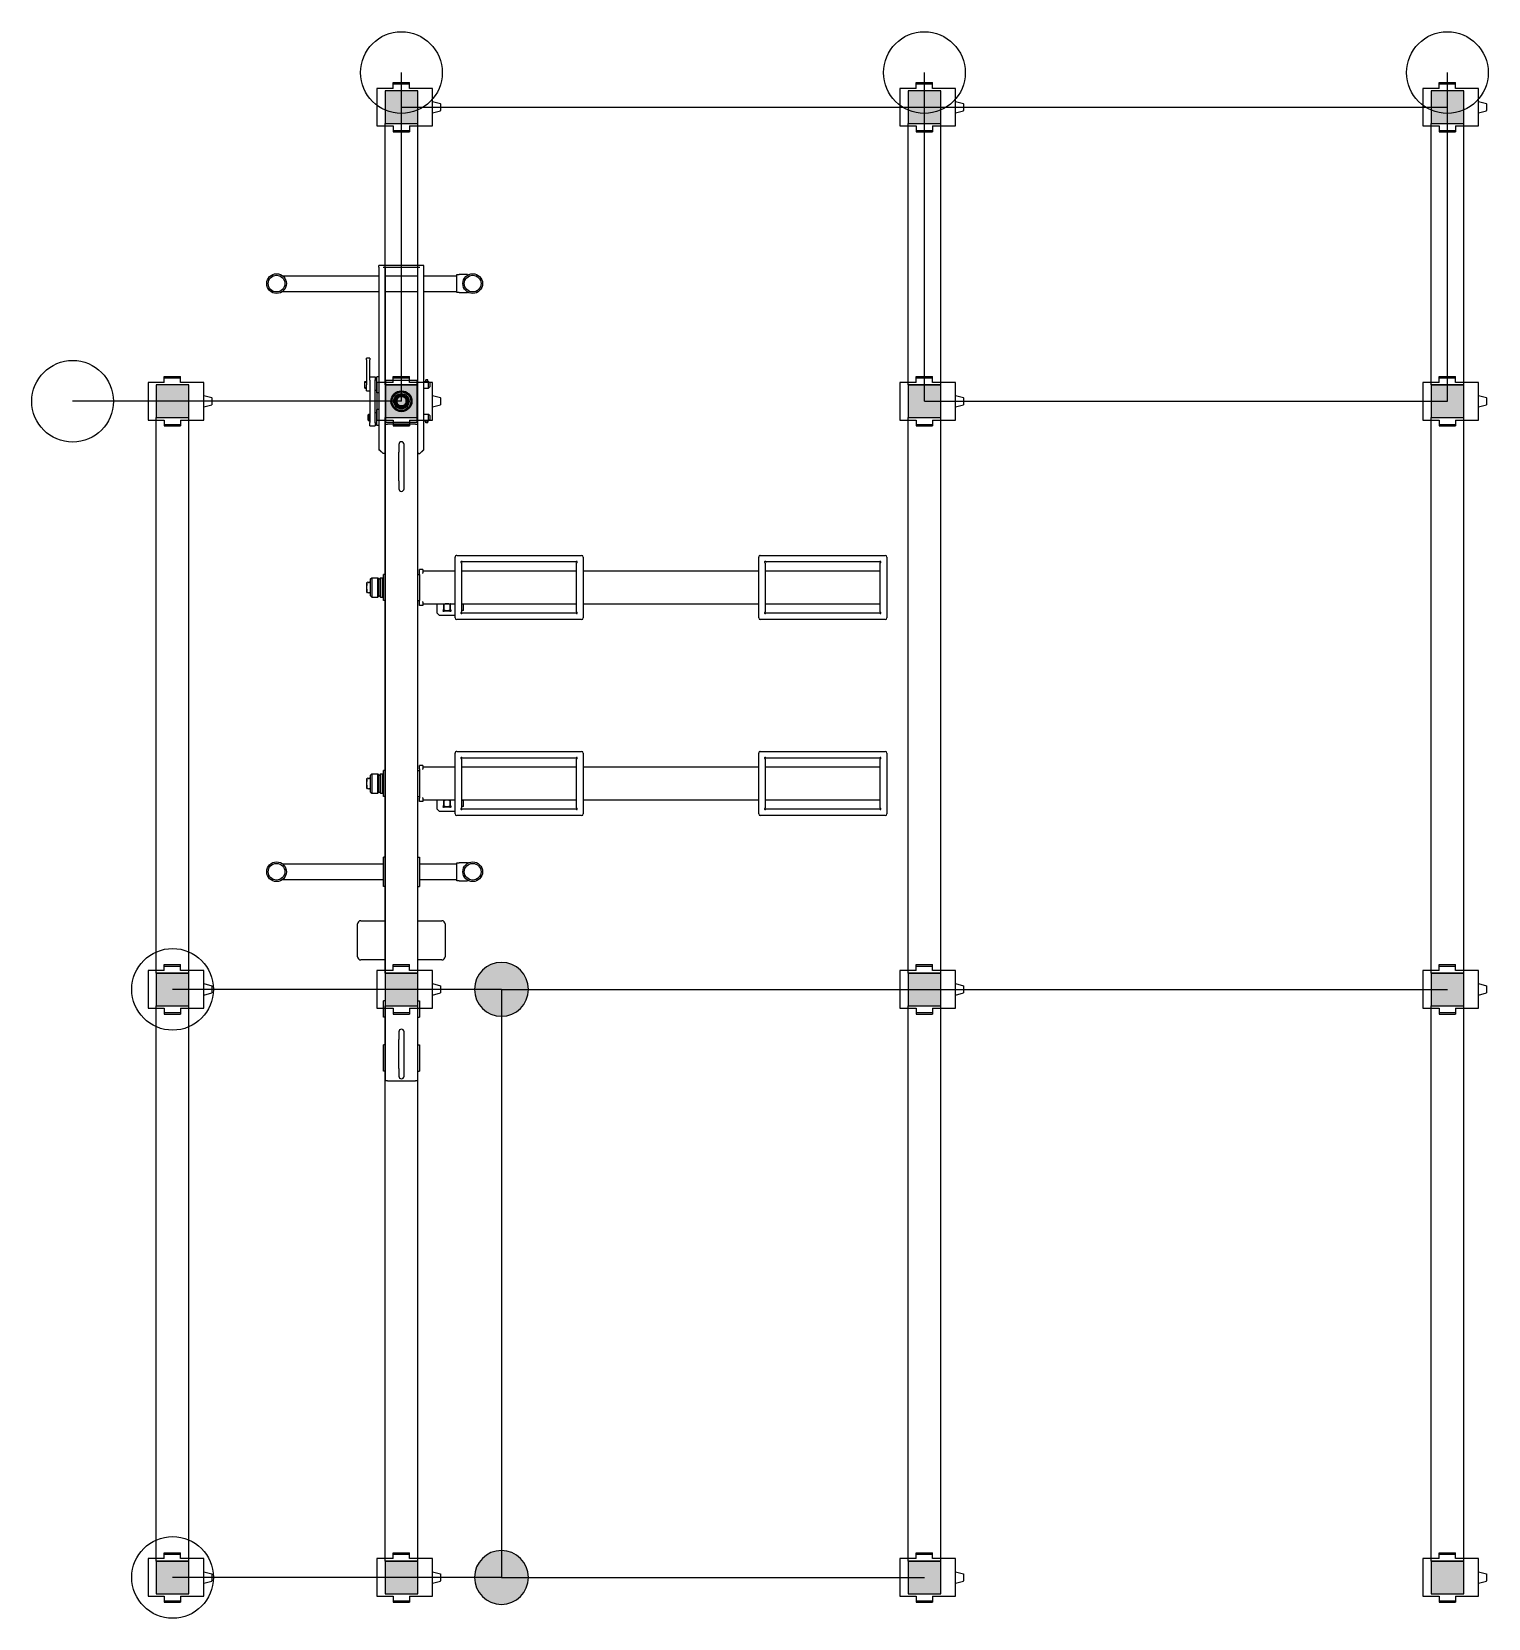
# Model space of a CAD drawing. Header units: millimetres. Extents: x -1287 to 3169, y -3875 to 981.
import ezdxf

# ---------------------------------------------------------------- set-up
doc = ezdxf.new("R2010")
doc.units = ezdxf.units.MM
doc.styles.get("Standard").update_dxf_attribs({"font": 'ARIAL.TTF'})

# ---------------------------------------------------------------- blocks, each defined once
blk = doc.blocks.new('*U2')
for p, q in [((472, 1098), (472, 1480)), ((477, 1485), (570, 1485)), ((492, 1461.5), (492, 1116.5)), ((570, 1465), (495.5, 1465)), ((520, 1465), (520, 1113)), ((570, 1485), (663, 1485)), ((644.5, 1465), (570, 1465)), ((620, 1113), (620, 1465)), ((648, 1116.5), (648, 1461.5)), ((668, 1480), (668, 1098)), ((1072, 1098), (1072, 1480)), ((1077, 1485), (1170, 1485)), ((1092, 1461.5), (1092, 1116.5)), ((1170, 1465), (1095.5, 1465)), ((1120, 1465), (1120, 1113)), ((1170, 1485), (1263, 1485)), ((1244.5, 1465), (1170, 1465)), ((1220, 1113), (1220, 1465)), ((1248, 1116.5), (1248, 1461.5)), ((1268, 1480), (1268, 1098)), ((570, 1093), (477, 1093)), ((495.5, 1113), (570, 1113)), ((520, 1093), (520, 556)), ((570, 1113), (644.5, 1113)), ((663, 1093), (570, 1093)), ((620, 556), (620, 1093)), ((1170, 1093), (1077, 1093)), ((1095.5, 1113), (1170, 1113)), ((1120, 1093), (1120, 556)), ((1170, 1113), (1244.5, 1113)), ((1263, 1093), (1170, 1093)), ((1220, 556), (1220, 1093)), ((472, 169), (472, 551)), ((477, 556), (570, 556)), ((570, 536), (495.5, 536)), ((520, 536), (520, 184)), ((570, 556), (663, 556)), ((644.5, 536), (570, 536)), ((620, 184), (620, 536)), ((668, 551), (668, 169)), ((1072, 169), (1072, 551)), ((1077, 556), (1170, 556)), ((1170, 536), (1095.5, 536)), ((1120, 536), (1120, 184)), ((1170, 556), (1263, 556)), ((1244.5, 536), (1170, 536)), ((1220, 184), (1220, 536)), ((1268, 551), (1268, 169)), ((492, 532.5), (492, 187.5)), ((648, 187.5), (648, 532.5)), ((1092, 532.5), (1092, 187.5)), ((1248, 187.5), (1248, 532.5)), ((-385.6, 202), (-387.5, 202)), ((-387.5, 202), (-387.5, 177)), ((-332.5, 202), (-334.4, 202)), ((-332.5, 177), (-332.5, 202)), ((1414.4, 202), (1412.5, 202)), ((1412.5, 202), (1412.5, 177)), ((1467.5, 202), (1465.6, 202)), ((1467.5, 177), (1467.5, 202)), ((-387.5, 169), (-387.5, 177)), ((-332.5, 169), (-387.5, 169)), ((-384.2, 69), (-384.2, 169)), ((-335.8, 69), (-335.8, 169)), ((-332.5, 177), (-332.5, 169)), ((570, 164), (477, 164)), ((495.5, 184), (570, 184)), ((520, 164), (520, 65)), ((570, 184), (644.5, 184)), ((663, 164), (570, 164)), ((620, 65), (620, 164)), ((637.5, 150), (620, 150)), ((620.5, 185.5), (620.5, 189.5)), ((640.5, 189.5), (620.5, 189.5)), ((620.5, 185.5), (620.5, 184)), ((620.5, 150), (620.5, 149.5)), ((620.5, 145.5), (620.5, 149.5)), ((640.5, 149.5), (620.5, 149.5)), ((640.5, 189.5), (640.5, 185.5)), ((640.5, 184), (640.5, 185.5)), ((640.5, 149.5), (640.5, 151.9)), ((640.5, 149.5), (640.5, 145.5)), ((641, 132.5), (641, 146.5)), ((655, 164), (656, 163)), ((656, 163), (656, 116)), ((1170, 164), (1077, 164)), ((1095.5, 184), (1170, 184)), ((1120, 164), (1120, 65)), ((1170, 184), (1244.5, 184)), ((1263, 164), (1170, 164)), ((1220, 65), (1220, 164)), ((1237.5, 150), (1220, 150)), ((1220.5, 185.5), (1220.5, 189.5)), ((1240.5, 189.5), (1220.5, 189.5)), ((1220.5, 185.5), (1220.5, 184)), ((1220.5, 150), (1220.5, 149.5)), ((1220.5, 145.5), (1220.5, 149.5)), ((1240.5, 149.5), (1220.5, 149.5)), ((1240.5, 189.5), (1240.5, 185.5)), ((1240.5, 184), (1240.5, 185.5)), ((1240.5, 149.5), (1240.5, 151.9)), ((1240.5, 149.5), (1240.5, 145.5)), ((1241, 132.5), (1241, 146.5)), ((1255, 164), (1256, 163)), ((1256, 163), (1256, 116)), ((1412.5, 169), (1412.5, 177)), ((1467.5, 169), (1412.5, 169)), ((1415.8, 55), (1415.8, 169)), ((1464.2, 55), (1464.2, 169)), ((1467.5, 177), (1467.5, 169)), ((620, 129), (637.5, 129)), ((649, 109), (620, 109)), ((620.5, 145.5), (620.5, 133.5)), ((620.5, 129.5), (620.5, 133.5)), ((620.5, 129.5), (640.5, 129.5)), ((640.5, 133.5), (640.5, 145.5)), ((640.5, 133.5), (640.5, 129.5)), ((656, 116), (649, 109)), ((1220, 129), (1237.5, 129)), ((1249, 109), (1220, 109)), ((1220.5, 145.5), (1220.5, 133.5)), ((1220.5, 129.5), (1220.5, 133.5)), ((1220.5, 129.5), (1240.5, 129.5)), ((1240.5, 133.5), (1240.5, 145.5)), ((1240.5, 133.5), (1240.5, 129.5)), ((1256, 116), (1249, 109)), ((1590, 50), (1590, 124)), ((1600, 134), (1700, 134)), ((1710, 124), (1710, 50)), ((-416, 69), (-416, -69)), ((-410, 69), (-416, 69)), ((150, 69), (-410, 69)), ((-410, -56), (-410, 56)), ((160, 50), (-410, 50)), ((-384.2, -50), (-384.2, 50)), ((-335.8, -50), (-335.8, 50)), ((-66, 80), (-65.5, 80.5)), ((-66, 75), (-66, 80)), ((-66, 75), (-65.5, 74.5)), ((-65.5, 80.5), (-65.5, 74.5)), ((-60, 80.5), (-65.5, 80.5)), ((-60, 74.5), (-65.5, 74.5)), ((-56, 86.5), (-60, 82.5)), ((-40, 82.5), (-60, 82.5)), ((-60, 80.5), (-60, 82.5)), ((-60, 69), (-60, 74.5)), ((-60, 47.5), (-60, 50)), ((-56, 86.5), (-44, 86.5)), ((-44, 86.5), (-40, 82.5)), ((-40, 80.5), (-40, 82.5)), ((-40, 69), (-40, 74.5)), ((-40, 47.5), (-40, 50)), ((44, 86.5), (40, 82.5)), ((60, 82.5), (40, 82.5)), ((40, 80.5), (40, 82.5)), ((40, 69), (40, 74.5)), ((40, 47.5), (40, 50)), ((44, 86.5), (56, 86.5)), ((56, 86.5), (60, 82.5)), ((60, 80.5), (60, 82.5)), ((65.5, 80.5), (60, 80.5)), ((65.5, 74.5), (60, 74.5)), ((60, 69), (60, 74.5)), ((60, 47.5), (60, 50)), ((65.5, 74.5), (65.5, 80.5)), ((66, 80), (65.5, 80.5)), ((66, 75), (65.5, 74.5)), ((66, 80), (66, 75)), ((70, 43), (70, 50)), ((150, 69), (150, 66)), ((150.3, 66), (150, 66)), ((150, 66), (160, 56)), ((150.3, 66), (160.3, 56)), ((160, 50), (160, 56)), ((2080, 50), (160, 50)), ((515, 65), (525, 65)), ((515, 65), (515, 55)), ((530, 55), (515, 55)), ((527, 65), (525, 65)), ((530, 55), (610, 55)), ((530, 50), (530, 55)), ((625, 55), (610, 55)), ((610, 50), (610, 55)), ((615, 65), (613, 65)), ((615, 65), (625, 65)), ((625, 65), (625, 55)), ((1115, 65), (1125, 65)), ((1115, 65), (1115, 55)), ((1125, 55), (1115, 55)), ((1127, 65), (1125, 65)), ((1125, 55), (1215, 55)), ((1130, 50), (1130, 55)), ((1210, 50), (1210, 55)), ((1215, 65), (1213, 65)), ((1215, 65), (1225, 65)), ((1225, 55), (1215, 55)), ((1225, 65), (1225, 55)), ((1395, 55), (1485, 55)), ((1395, 50), (1395, 55)), ((1485, 50), (1485, 55)), ((1835, 55), (1885, 55)), ((1835, 50), (1835, 55)), ((1885, 50), (1885, 55)), ((1970, 55), (2050, 55)), ((1970, 50), (1970, 55)), ((2050, 50), (2050, 55)), ((2080, 50), (2080, 43)), ((-65, 47.5), (65, 47.5)), ((-65, -47.5), (-65, 47.5)), ((65, 47.5), (65, -47.5)), ((70, 43), (70, -43)), ((156, 8), (132, 8)), ((244, 8), (156, 8)), ((268, 8), (244, 8)), ((1954, 8), (1930, 8)), ((2042, 8), (1954, 8)), ((2066, 8), (2042, 8)), ((2080, -43), (2080, 43)), ((65, -47.5), (-65, -47.5)), ((-60, -50), (-60, -47.5)), ((-40, -50), (-40, -47.5)), ((40, -50), (40, -47.5)), ((60, -50), (60, -47.5)), ((70, -50), (70, -43)), ((132, -8), (156, -8)), ((244, -8), (156, -8)), ((244, -8), (268, -8)), ((1930, -8), (1954, -8)), ((2042, -8), (1954, -8)), ((2042, -8), (2066, -8)), ((2080, -43), (2080, -50)), ((-410, -69), (-416, -69)), ((-410, -50), (160, -50)), ((-410, -69), (150, -69)), ((-384.2, -364), (-384.2, -69)), ((-335.8, -364), (-335.8, -69)), ((-132, -96.5), (-127, -96.5)), ((-132, -96.5), (-132, -106.5)), ((-71, -96.5), (-127, -96.5)), ((-75, -80.5), (-65, -80.5)), ((-75, -96.5), (-75, -80.5)), ((-74.5, -69), (-74.5, -75)), ((-25.5, -75), (-74.5, -75)), ((-65, -96.5), (-71, -96.5)), ((-66, -80), (-66, -75)), ((-34, -80), (-66, -80)), ((65, -80.5), (-65, -80.5)), ((-65, -96.5), (65, -96.5)), ((-60, -80.5), (-60, -80)), ((-40, -80.5), (-40, -80)), ((-34, -80), (-34, -75)), ((-32, -106.5), (-32, -96.5)), ((-25.5, -69), (-25.5, -75)), ((25.5, -69), (25.5, -75)), ((74.5, -75), (25.5, -75)), ((34, -80), (34, -75)), ((66, -80), (34, -80)), ((40, -80.5), (40, -80)), ((40, -99.5), (40, -96.5)), ((60, -80.5), (60, -80)), ((60, -99.5), (60, -96.5)), ((65, -80.5), (75, -80.5)), ((75, -96.5), (65, -96.5)), ((66, -80), (66, -75)), ((74.5, -69), (74.5, -75)), ((75, -96.5), (75, -80.5)), ((160, -56), (150, -66)), ((150, -66), (150, -69)), ((150.3, -66), (150, -66)), ((160.3, -56), (150.3, -66)), ((160, -50), (160, -56)), ((160, -50), (2080, -50)), ((530, -50), (530, -55)), ((610, -55), (530, -55)), ((542, -55), (540, -57)), ((600, -57), (540, -57)), ((540, -64), (540, -57)), ((540, -64), (600, -64)), ((541, -65), (540, -64)), ((541, -71), (540, -72)), ((600, -72), (540, -72)), ((540, -91), (540, -72)), ((540, -91), (600, -91)), ((544, -95), (540, -91)), ((599, -65), (541, -65)), ((541, -71), (599, -71)), ((544, -71), (544, -65)), ((596, -95), (544, -95)), ((553, -96.3), (554.3, -95)), ((555, -98.8), (553, -96.8)), ((585.6, -95), (585, -95.6)), ((585, -97.3), (585, -95.7)), ((596, -71), (596, -65)), ((596, -95), (600, -91)), ((598, -55), (600, -57)), ((599, -65), (600, -64)), ((599, -71), (600, -72)), ((600, -64), (600, -57)), ((600, -91), (600, -72)), ((610, -50), (610, -55)), ((1130, -50), (1130, -55)), ((1210, -55), (1130, -55)), ((1142, -55), (1140, -57)), ((1200, -57), (1140, -57)), ((1140, -64), (1140, -57)), ((1140, -64), (1200, -64)), ((1141, -65), (1140, -64)), ((1141, -71), (1140, -72)), ((1200, -72), (1140, -72)), ((1140, -91), (1140, -72)), ((1140, -91), (1200, -91)), ((1144, -95), (1140, -91)), ((1199, -65), (1141, -65)), ((1141, -71), (1199, -71)), ((1144, -71), (1144, -65)), ((1196, -95), (1144, -95)), ((1153, -96.3), (1154.3, -95)), ((1155, -98.8), (1153, -96.8)), ((1185.6, -95), (1185, -95.6)), ((1185, -97.3), (1185, -95.7)), ((1196, -71), (1196, -65)), ((1196, -95), (1200, -91)), ((1198, -55), (1200, -57)), ((1199, -65), (1200, -64)), ((1199, -71), (1200, -72)), ((1200, -64), (1200, -57)), ((1200, -91), (1200, -72)), ((1210, -50), (1210, -55)), ((1395, -50), (1395, -55)), ((1485, -55), (1395, -55)), ((1415.8, -364), (1415.8, -55)), ((1464.2, -364), (1464.2, -55)), ((1485, -50), (1485, -55)), ((1590, -124), (1590, -50)), ((1710, -50), (1710, -124)), ((1835, -50), (1835, -55)), ((1885, -55), (1835, -55)), ((1885, -50), (1885, -55)), ((1970, -50), (1970, -55)), ((2050, -55), (1970, -55)), ((2050, -50), (2050, -55)), ((-127, -106.5), (-132, -106.5)), ((-127, -106.5), (-50, -106.5)), ((-60, -111.5), (-60, -106.5)), ((-58.7, -111.5), (-60, -111.5)), ((-58.7, -111.5), (-58.7, -106.5)), ((-41.3, -111.5), (-58.7, -111.5)), ((-32, -106.5), (-50, -106.5)), ((-41.3, -106.5), (-41.3, -111.5)), ((-40, -111.5), (-41.3, -111.5)), ((-40, -111.5), (-40, -106.5)), ((40, -99.5), (60, -99.5)), ((42, -101.5), (40, -99.5)), ((58, -101.5), (42, -101.5)), ((58, -101.5), (60, -99.5)), ((553, -102.7), (555, -100.6)), ((555, -105.2), (553, -103.1)), ((555, -100.5), (555, -98.9)), ((555, -105.7), (555, -105.3)), ((555, -105.7), (564.2, -105.7)), ((555.3, -106), (555, -105.7)), ((584.6, -106), (555.3, -106)), ((584.6, -106), (585.9, -104.7)), ((585, -97.4), (587, -99.5)), ((587, -99.9), (585, -102)), ((585, -103.7), (585, -102.1)), ((585, -103.8), (585.9, -104.7)), ((1153, -102.7), (1155, -100.6)), ((1155, -105.2), (1153, -103.1)), ((1155, -100.5), (1155, -98.9)), ((1155, -105.7), (1155, -105.3)), ((1155, -105.7), (1164.2, -105.7)), ((1155.3, -106), (1155, -105.7)), ((1184.6, -106), (1155.3, -106)), ((1184.6, -106), (1185.9, -104.7)), ((1185, -97.4), (1187, -99.5)), ((1187, -99.9), (1185, -102)), ((1185, -103.7), (1185, -102.1)), ((1185, -103.8), (1185.9, -104.7)), ((1700, -134), (1600, -134))]:
    blk.add_line(p, q)
at = {"flags": 128}
for points in [[(-60, 80.5), (-60, 80.5), (-60, 80.4), (-59.9, 80.3), (-59.9, 80.1), (-59.8, 79.9), (-59.8, 79.6), (-59.7, 79.3), (-59.7, 79), (-59.6, 78.7), (-59.6, 78.3), (-59.5, 77.9), (-59.5, 77.5), (-59.5, 77.1), (-59.6, 76.7), (-59.6, 76.3), (-59.7, 76), (-59.7, 75.7), (-59.8, 75.4), (-59.8, 75.1), (-59.9, 74.9), (-59.9, 74.7), (-60, 74.6), (-60, 74.5), (-60, 74.5)], [(-40, 74.5), (-40, 74.5), (-40, 74.6), (-40.1, 74.7), (-40.1, 74.9), (-40.2, 75.1), (-40.2, 75.4), (-40.3, 75.7), (-40.3, 76), (-40.4, 76.3), (-40.4, 76.7), (-40.5, 77.1), (-40.5, 77.5), (-40.5, 77.9), (-40.4, 78.3), (-40.4, 78.7), (-40.3, 79), (-40.3, 79.3), (-40.2, 79.6), (-40.2, 79.9), (-40.1, 80.1), (-40.1, 80.3), (-40, 80.4), (-40, 80.5), (-40, 80.5)], [(40, 80.5), (40, 80.5), (40, 80.5), (40, 80.4), (40, 80.4), (40, 80.3), (40.1, 80.3), (40.1, 80.2), (40.1, 80.1), (40.1, 80), (40.2, 79.9), (40.2, 79.8), (40.2, 79.6), (40.3, 79.5), (40.3, 79.3), (40.3, 79.2), (40.3, 79), (40.4, 78.8), (40.4, 78.7), (40.4, 78.5), (40.4, 78.3), (40.4, 78.1), (40.5, 77.9), (40.5, 77.7), (40.5, 77.5)], [(40.5, 77.5), (40.5, 77.3), (40.5, 77.1), (40.4, 76.9), (40.4, 76.7), (40.4, 76.5), (40.4, 76.3), (40.4, 76.2), (40.3, 76), (40.3, 75.8), (40.3, 75.7), (40.3, 75.5), (40.2, 75.4), (40.2, 75.2), (40.2, 75.1), (40.1, 75), (40.1, 74.9), (40.1, 74.8), (40.1, 74.7), (40, 74.7), (40, 74.6), (40, 74.6), (40, 74.5), (40, 74.5), (40, 74.5)], [(59.5, 77.5), (59.5, 77.7), (59.5, 77.9), (59.6, 78.1), (59.6, 78.3), (59.6, 78.5), (59.6, 78.7), (59.6, 78.8), (59.7, 79), (59.7, 79.2), (59.7, 79.3), (59.7, 79.5), (59.8, 79.6), (59.8, 79.8), (59.8, 79.9), (59.9, 80), (59.9, 80.1), (59.9, 80.2), (59.9, 80.3), (60, 80.3), (60, 80.4), (60, 80.4), (60, 80.5), (60, 80.5), (60, 80.5)], [(60, 74.5), (60, 74.5), (60, 74.5), (60, 74.6), (60, 74.6), (60, 74.7), (59.9, 74.7), (59.9, 74.8), (59.9, 74.9), (59.9, 75), (59.8, 75.1), (59.8, 75.2), (59.8, 75.4), (59.7, 75.5), (59.7, 75.7), (59.7, 75.8), (59.7, 76), (59.6, 76.2), (59.6, 76.3), (59.6, 76.5), (59.6, 76.7), (59.6, 76.9), (59.5, 77.1), (59.5, 77.3), (59.5, 77.5)], [(160, 53), (160, 53), (160, 53), (160, 53.1), (160, 53.1), (160, 53.2), (160, 53.2), (160, 53.3), (160, 53.4), (160, 53.5), (160.1, 53.6), (160.1, 53.7), (160.1, 53.9), (160.1, 54), (160.1, 54.2), (160.1, 54.3), (160.1, 54.5), (160.1, 54.7), (160.1, 54.9), (160.2, 55), (160.2, 55.2), (160.2, 55.4), (160.2, 55.6), (160.2, 55.8), (160.3, 56)], [(160.1, 53.6), (160, 53.3), (160, 53.1), (160, 52.8), (160, 52.6), (160, 52.4), (160, 52.3), (160, 52.2), (160, 52.2)], [(-14.3, -13.8), (-14.9, -13.1), (-15.5, -12.4), (-16, -11.7), (-16.6, -10.9), (-17, -10.1), (-17.5, -9.3), (-17.9, -8.5), (-18.2, -7.6), (-18.6, -6.8), (-18.9, -5.9), (-19.1, -5), (-19.3, -4.1), (-19.4, -3.2), (-19.5, -2.3), (-19.6, -1.4), (-19.6, -0.4), (-19.6, 0.5), (-19.5, 1.4), (-19.4, 2.3), (-19.3, 3.2), (-19, 4.1), (-18.8, 5), (-18.5, 5.9), (-18.2, 6.8)], [(11.2, -15.8), (10.5, -16.3), (9.6, -16.8), (8.8, -17.3), (7.9, -17.7), (7.1, -18.1), (6.2, -18.4), (5.3, -18.7), (4.3, -18.9), (3.4, -19.1), (2.5, -19.2), (1.5, -19.3), (0.6, -19.4), (-0.4, -19.4), (-1.3, -19.4), (-2.3, -19.3), (-3.2, -19.1), (-4.2, -18.9), (-5.1, -18.7), (-6, -18.4), (-6.9, -18.1), (-7.8, -17.8), (-8.6, -17.4), (-9.5, -16.9), (-10.3, -16.4), (-11.1, -15.9), (-11.9, -15.4), (-12.6, -14.8), (-13.3, -14.1), (-14, -13.4), (-14.6, -12.7), (-15.2, -12), (-15.8, -11.2), (-16.3, -10.5), (-16.8, -9.6), (-17.3, -8.8), (-17.7, -7.9), (-18.1, -7.1), (-18.4, -6.2), (-18.7, -5.3), (-18.9, -4.3), (-19.1, -3.4), (-19.2, -2.5), (-19.3, -1.5), (-19.4, -0.6), (-19.4, 0.4), (-19.4, 1.3), (-19.3, 2.3), (-19.1, 3.2), (-18.9, 4.2), (-18.7, 5.1), (-18.4, 6), (-18.1, 6.9), (-17.8, 7.8), (-17.4, 8.6), (-16.9, 9.5), (-16.4, 10.3), (-15.9, 11.1), (-15.4, 11.9), (-14.8, 12.6), (-14.1, 13.3), (-13.4, 14), (-12.7, 14.6), (-12, 15.2), (-11.2, 15.8), (-10.5, 16.3), (-9.6, 16.8), (-8.8, 17.3), (-7.9, 17.7), (-7.1, 18.1), (-6.2, 18.4), (-5.3, 18.7), (-4.3, 18.9), (-3.4, 19.1), (-2.5, 19.2), (-1.5, 19.3), (-0.6, 19.4), (0.4, 19.4), (1.3, 19.4), (2.3, 19.3), (3.2, 19.1), (4.2, 18.9), (5.1, 18.7), (6, 18.4), (6.9, 18.1), (7.8, 17.8), (8.6, 17.4), (9.5, 16.9), (10.3, 16.4), (11.1, 15.9), (11.9, 15.3), (12.6, 14.7), (13.3, 14.1), (14, 13.4), (14.6, 12.7), (15.2, 12), (15.8, 11.2), (16.3, 10.5), (16.8, 9.6), (17.3, 8.8), (17.7, 7.9), (18.1, 7.1), (18.4, 6.2), (18.7, 5.3), (18.9, 4.3), (19.1, 3.4), (19.2, 2.5), (19.3, 1.5), (19.4, 0.6), (19.4, -0.4), (19.4, -1.3), (19.3, -2.3), (19.1, -3.2), (18.9, -4.2), (18.7, -5.1), (18.4, -6), (18.1, -6.9), (17.8, -7.8), (17.4, -8.6), (16.9, -9.5), (16.4, -10.3), (15.9, -11.1), (15.3, -11.9), (14.7, -12.6), (14.1, -13.3), (13.4, -14), (12.7, -14.6), (12, -15.2), (11.2, -15.8)], [(-18.1, 7), (-17.8, 7.6), (-17.5, 8.3), (-17.2, 9), (-16.9, 9.6), (-16.5, 10.2), (-16.1, 10.8), (-15.7, 11.4), (-15.2, 12), (-14.8, 12.6), (-14.3, 13.1), (-13.8, 13.7), (-13.2, 14.2), (-12.7, 14.7), (-12.1, 15.1), (-11.5, 15.6), (-11, 16), (-10.3, 16.4), (-9.7, 16.8), (-9.1, 17.1), (-8.4, 17.5), (-7.8, 17.8), (-7.1, 18.1), (-6.4, 18.3), (-5.7, 18.5), (-5, 18.7), (-4.3, 18.9), (-3.6, 19.1), (-2.8, 19.2), (-2.1, 19.3), (-1.4, 19.3), (-0.6, 19.4), (0.1, 19.4), (0.8, 19.4), (1.5, 19.3), (2.3, 19.3), (3, 19.2), (3.7, 19), (4.4, 18.9), (5.1, 18.7), (5.9, 18.5), (6.5, 18.3), (7.2, 18), (7.9, 17.7), (8.6, 17.4), (9.2, 17.1), (9.9, 16.7), (10.5, 16.3), (11.1, 15.9), (11.7, 15.5), (12.3, 15), (12.8, 14.6), (13.4, 14.1), (13.9, 13.6), (14.4, 13), (14.9, 12.5), (15.3, 11.9), (15.8, 11.3), (16.2, 10.7), (16.6, 10.1), (16.9, 9.5), (17.3, 8.8), (17.6, 8.2), (17.9, 7.5), (18.2, 6.8)], [(-17.1, -2.8), (-17.4, -0.2), (-17.3, 2.4), (-16.8, 5), (-15.9, 7.5), (-14.7, 9.8), (-13.2, 11.9), (-11.3, 13.8), (-9.2, 15.3), (-6.9, 16.6), (-4.5, 17.5), (-1.9, 18), (0.7, 18.2), (3.3, 18), (5.9, 17.4), (8.3, 16.4), (10.6, 15.1), (12.7, 13.6), (14.5, 11.7), (16.1, 9.6), (17.3, 7.3), (18.2, 4.8), (18.8, 2.2), (19, -0.4), (18.8, -3)], [(-10.3, -10.3), (-12.1, -8.1), (-13.5, -5.5), (-14.3, -2.8), (-14.5, 0), (-14.3, 2.9), (-13.4, 5.6), (-12.1, 8.1), (-10.3, 10.3), (-8.1, 12.1), (-5.6, 13.4), (-2.8, 14.3), (0, 14.5), (2.8, 14.3), (5.6, 13.4), (8.1, 12.1), (10.3, 10.3), (12.1, 8.1), (13.4, 5.6), (14.3, 2.9), (14.5, 0), (14.3, -2.8), (13.5, -5.5), (12.1, -8.1), (10.3, -10.3)], [(5.4, -18.6), (4.5, -18.9), (3.5, -19.1), (2.6, -19.2), (1.6, -19.3), (0.6, -19.4), (-0.3, -19.4), (-1.3, -19.4), (-2.3, -19.3), (-3.2, -19.1), (-4.2, -18.9), (-5.1, -18.7), (-6, -18.4), (-6.9, -18.1), (-7.8, -17.8), (-8.7, -17.3), (-9.5, -16.9), (-10.4, -16.4), (-11.2, -15.9), (-12, -15.3), (-12.7, -14.7), (-13.4, -14), (-14.1, -13.3), (-14.7, -12.6), (-15.3, -11.9), (-15.9, -11.1), (-16.4, -10.3), (-16.9, -9.5), (-17.4, -8.6), (-17.8, -7.7), (-18.2, -6.8), (-18.5, -5.9), (-18.7, -5)], [(18.5, -5.7), (18.3, -6.4), (18, -7.1), (17.8, -7.8), (17.4, -8.5), (17.1, -9.2), (16.7, -9.8), (16.3, -10.5), (15.9, -11.1), (15.5, -11.7), (15, -12.3), (14.5, -12.9), (14, -13.4), (13.5, -14), (12.9, -14.5), (12.3, -15), (11.8, -15.4), (11.2, -15.9), (10.5, -16.3), (9.9, -16.7), (9.2, -17.1), (8.6, -17.4), (7.9, -17.7), (7.2, -18), (6.5, -18.3), (5.8, -18.5), (5.1, -18.7), (4.3, -18.9), (3.6, -19.1), (2.8, -19.2), (2.1, -19.3), (1.3, -19.4), (0.6, -19.4), (-0.2, -19.4), (-0.9, -19.4), (-1.7, -19.3), (-2.4, -19.2), (-3.2, -19.1), (-3.9, -19), (-4.6, -18.8), (-5.4, -18.6), (-6.1, -18.4), (-6.8, -18.2), (-7.5, -17.9), (-8.2, -17.6), (-8.9, -17.3), (-9.5, -16.9), (-10.2, -16.5), (-10.8, -16.1), (-11.4, -15.7), (-12, -15.2), (-12.6, -14.7), (-13.2, -14.2), (-13.7, -13.7), (-14.2, -13.2), (-14.7, -12.6), (-15.2, -12), (-15.7, -11.4), (-16.1, -10.8), (-16.5, -10.2), (-16.9, -9.5), (-17.2, -8.9), (-17.6, -8.2), (-17.9, -7.5), (-18.2, -6.8)], [(-15.8, -6.8), (-15.9, -6.7), (-16, -6.5), (-16, -6.3), (-16.1, -6.2), (-16.1, -6), (-16.2, -5.8), (-16.3, -5.7), (-16.3, -5.5), (-16.4, -5.3), (-16.4, -5.2), (-16.5, -5), (-16.6, -4.8), (-16.6, -4.7), (-16.7, -4.5), (-16.7, -4.3), (-16.8, -4.2), (-16.8, -4), (-16.8, -3.8), (-16.9, -3.6), (-16.9, -3.5), (-17, -3.3), (-17, -3.1), (-17, -2.9), (-17.1, -2.8)], [(-14.8, -2.8), (-14.7, -3), (-14.7, -3.3), (-14.6, -3.5), (-14.5, -3.8), (-14.4, -4), (-14.3, -4.3), (-14.2, -4.5), (-14.1, -4.8), (-14, -5), (-13.9, -5.2), (-13.8, -5.5), (-13.7, -5.7), (-13.6, -5.9), (-13.5, -6.2), (-13.3, -6.4), (-13.2, -6.6), (-13.1, -6.9), (-12.9, -7.1), (-12.8, -7.3), (-12.6, -7.5), (-12.5, -7.7), (-12.3, -7.9), (-12.2, -8.1), (-12, -8.4)], [(-12, -8.4), (-11.9, -8.4), (-11.9, -8.5), (-11.8, -8.6), (-11.7, -8.7), (-11.7, -8.8), (-11.6, -8.9), (-11.5, -8.9), (-11.5, -9), (-11.4, -9.1), (-11.3, -9.2), (-11.3, -9.2), (-11.2, -9.3), (-11.1, -9.4), (-11, -9.5), (-11, -9.6), (-10.9, -9.6), (-10.8, -9.7), (-10.8, -9.8), (-10.7, -9.9), (-10.6, -10), (-10.5, -10), (-10.5, -10.1), (-10.4, -10.2), (-10.3, -10.3)], [(8.5, -15), (8.5, -15), (8.5, -15.1), (8.4, -15.1), (8.4, -15.1), (8.3, -15.1), (8.3, -15.1), (8.2, -15.2), (8.1, -15.2), (8.1, -15.2), (8, -15.3), (8, -15.3), (7.9, -15.3), (7.8, -15.4), (7.8, -15.4), (7.7, -15.4), (7.6, -15.5), (7.5, -15.5), (7.5, -15.5), (7.4, -15.6), (7.3, -15.6), (7.2, -15.7), (7.1, -15.7), (7, -15.7), (6.9, -15.8)], [(11, -16), (10.3, -16.4), (9.7, -16.8), (9, -17.2), (8.3, -17.5)], [(9.4, -16.6), (9.4, -16.5), (9.3, -16.4), (9.3, -16.4), (9.3, -16.3), (9.2, -16.3), (9.2, -16.2), (9.1, -16.1), (9.1, -16.1), (9.1, -16), (9, -15.9), (9, -15.9), (9, -15.8), (8.9, -15.7), (8.9, -15.7), (8.9, -15.6), (8.8, -15.6), (8.8, -15.5), (8.8, -15.4), (8.7, -15.4), (8.7, -15.3), (8.6, -15.2), (8.6, -15.2), (8.6, -15.1), (8.5, -15)], [(9.5, -16.8), (9.5, -16.8), (9.5, -16.8), (9.5, -16.8), (9.5, -16.8), (9.5, -16.8), (9.5, -16.8), (9.5, -16.7), (9.5, -16.7), (9.5, -16.7), (9.5, -16.7), (9.5, -16.7), (9.5, -16.7), (9.5, -16.7), (9.5, -16.7), (9.4, -16.7), (9.4, -16.7), (9.4, -16.6), (9.4, -16.6), (9.4, -16.6), (9.4, -16.6), (9.4, -16.6), (9.4, -16.6), (9.4, -16.6), (9.4, -16.6)], [(14.7, -12.5), (14.4, -12.9), (14.1, -13.2), (13.8, -13.6), (13.5, -13.9), (13.2, -14.2), (12.9, -14.5), (12.6, -14.7), (12.3, -15), (12.1, -15.2), (11.8, -15.4), (11.6, -15.6), (11.3, -15.8), (11.1, -15.9), (10.9, -16.1), (10.7, -16.2), (10.5, -16.3), (10.3, -16.4), (10.2, -16.5), (10, -16.6), (9.9, -16.7), (9.8, -16.7), (9.7, -16.8), (9.6, -16.8), (9.5, -16.8)], [(10.3, -10.3), (10.4, -10.2), (10.5, -10.1), (10.5, -10), (10.6, -10), (10.7, -9.9), (10.8, -9.8), (10.8, -9.7), (10.9, -9.6), (11, -9.6), (11, -9.5), (11.1, -9.4), (11.2, -9.3), (11.3, -9.2), (11.3, -9.2), (11.4, -9.1), (11.5, -9), (11.5, -8.9), (11.6, -8.9), (11.7, -8.8), (11.7, -8.7), (11.8, -8.6), (11.9, -8.5), (11.9, -8.4), (12, -8.4)], [(13.6, -13.8), (14, -13.5), (14.3, -13.3), (14.5, -13.1), (14.7, -13), (14.7, -13), (14.6, -13.2), (14.5, -13.4), (14.4, -13.5), (14.3, -13.6), (14.2, -13.8), (14, -14), (13.8, -14.2), (13.6, -14.4), (13.4, -14.6), (13.2, -14.8), (12.9, -15), (12.7, -15.2), (12.4, -15.5), (12.1, -15.7), (11.8, -16), (11.4, -16.2), (11, -16.5), (10.7, -16.7), (10.3, -17)], [(12, -8.4), (12.2, -8.1), (12.3, -7.9), (12.5, -7.7), (12.6, -7.5), (12.8, -7.3), (12.9, -7.1), (13.1, -6.9), (13.2, -6.6), (13.3, -6.4), (13.5, -6.2), (13.6, -5.9), (13.7, -5.7), (13.8, -5.5), (13.9, -5.2), (14, -5), (14.1, -4.8), (14.2, -4.5), (14.3, -4.3), (14.4, -4), (14.5, -3.8), (14.6, -3.5), (14.7, -3.3), (14.7, -3), (14.8, -2.8)], [(15.5, -11.7), (15, -12.3), (14.5, -12.9), (13.9, -13.5), (13.4, -14)], [(18.8, -3), (18.8, -3.4), (18.7, -3.8), (18.6, -4.3), (18.5, -4.7), (18.4, -5.1), (18.3, -5.6), (18.2, -6), (18, -6.4), (17.9, -6.8), (17.8, -7.2), (17.6, -7.6), (17.4, -8), (17.2, -8.4), (17.1, -8.8), (16.9, -9.2), (16.7, -9.6), (16.4, -10), (16.2, -10.4), (16, -10.7), (15.8, -11.1), (15.5, -11.5), (15.3, -11.8), (15, -12.2), (14.7, -12.5)], [(18.2, -6.6), (18, -7.2), (17.7, -7.8), (17.5, -8.5), (17.2, -9.1)], [(160, -52.2), (160, -52.2), (160, -52.3), (160, -52.4), (160, -52.6), (160, -52.8), (160, -53.1), (160, -53.3), (160.1, -53.6)], [(160, -53), (160, -53), (160, -53), (160, -53.1), (160, -53.1), (160, -53.2), (160, -53.2), (160, -53.3), (160, -53.4), (160, -53.5), (160.1, -53.6), (160.1, -53.7), (160.1, -53.9), (160.1, -54), (160.1, -54.2), (160.1, -54.3), (160.1, -54.5), (160.1, -54.7), (160.1, -54.9), (160.2, -55), (160.2, -55.2), (160.2, -55.4), (160.2, -55.6), (160.2, -55.8), (160.3, -56)], [(553, -96.8), (552.9, -96.7), (552.9, -96.5), (552.9, -96.4), (553, -96.3)], [(585, -95.6), (585, -95.7), (585, -95.7)], [(1153, -96.8), (1152.9, -96.7), (1152.9, -96.5), (1152.9, -96.4), (1153, -96.3)], [(1185, -95.6), (1185, -95.7), (1185, -95.7)], [(553, -103.1), (552.9, -103), (552.9, -102.9), (552.9, -102.8), (553, -102.7)], [(555, -98.9), (555, -98.8), (555, -98.8)], [(555, -100.6), (555, -100.6), (555, -100.5)], [(555, -105.3), (555, -105.2), (555, -105.2)], [(567.8, -105.6), (567.6, -105.6), (567.5, -105.6), (567.3, -105.6), (567.2, -105.6), (567, -105.6), (566.9, -105.6), (566.7, -105.6), (566.6, -105.6), (566.4, -105.6), (566.3, -105.6), (566.1, -105.6), (566, -105.6), (565.8, -105.7), (565.7, -105.7), (565.5, -105.7), (565.4, -105.7), (565.2, -105.7), (565.1, -105.7), (564.9, -105.7), (564.8, -105.7), (564.7, -105.7), (564.5, -105.7), (564.4, -105.7), (564.2, -105.7)], [(585.9, -104.7), (585.9, -104.7), (585.8, -104.8), (585.7, -104.8), (585.4, -104.8), (585.1, -104.9), (584.7, -104.9), (584.2, -105), (583.6, -105), (583, -105), (582.2, -105.1), (581.5, -105.1), (580.6, -105.1), (579.7, -105.2), (578.8, -105.2), (577.8, -105.3), (576.8, -105.3), (575.7, -105.3), (574.6, -105.4), (573.5, -105.4), (572.4, -105.4), (571.2, -105.5), (570.1, -105.5), (568.9, -105.6), (567.8, -105.6)], [(585, -97.3), (585, -97.4), (585, -97.4)], [(585, -102), (585, -102), (585, -102.1)], [(585, -103.7), (585, -103.8), (585, -103.8)], [(587, -99.5), (587.1, -99.6), (587.1, -99.7), (587.1, -99.8), (587, -99.9)], [(1153, -103.1), (1152.9, -103), (1152.9, -102.9), (1152.9, -102.8), (1153, -102.7)], [(1155, -98.9), (1155, -98.8), (1155, -98.8)], [(1155, -100.6), (1155, -100.6), (1155, -100.5)], [(1155, -105.3), (1155, -105.2), (1155, -105.2)], [(1167.8, -105.6), (1167.6, -105.6), (1167.5, -105.6), (1167.3, -105.6), (1167.2, -105.6), (1167, -105.6), (1166.9, -105.6), (1166.7, -105.6), (1166.6, -105.6), (1166.4, -105.6), (1166.3, -105.6), (1166.1, -105.6), (1166, -105.6), (1165.8, -105.7), (1165.7, -105.7), (1165.5, -105.7), (1165.4, -105.7), (1165.2, -105.7), (1165.1, -105.7), (1164.9, -105.7), (1164.8, -105.7), (1164.7, -105.7), (1164.5, -105.7), (1164.4, -105.7), (1164.2, -105.7)], [(1185.9, -104.7), (1185.9, -104.7), (1185.8, -104.8), (1185.7, -104.8), (1185.4, -104.8), (1185.1, -104.9), (1184.7, -104.9), (1184.2, -105), (1183.6, -105), (1183, -105), (1182.2, -105.1), (1181.5, -105.1), (1180.6, -105.1), (1179.7, -105.2), (1178.8, -105.2), (1177.8, -105.3), (1176.8, -105.3), (1175.7, -105.3), (1174.6, -105.4), (1173.5, -105.4), (1172.4, -105.4), (1171.2, -105.5), (1170.1, -105.5), (1168.9, -105.6), (1167.8, -105.6)], [(1185, -97.3), (1185, -97.4), (1185, -97.4)], [(1185, -102), (1185, -102), (1185, -102.1)], [(1185, -103.7), (1185, -103.8), (1185, -103.8)], [(1187, -99.5), (1187.1, -99.6), (1187.2, -99.7), (1187.1, -99.8), (1187, -99.9)]]:
    blk.add_lwpolyline(points, dxfattribs=at)
for centre, radius in [((-360, 218), 30.2), ((-360, 218), 25.6), ((1440, 218), 30.2), ((1440, 218), 25.6), ((0, 0), 32), ((0, 0), 31.8), ((0, 0), 28.8), ((0, 0), 28.6), ((0, 0), 28.5), ((0, 0), 23.5), ((0, 0), 20.1), ((0, 0), 16.9), ((-360, -382), 30.2), ((-360, -382), 25.6), ((1440, -382), 30.2), ((1440, -382), 25.6)]:
    blk.add_circle(centre, radius)
for centre, radius, start, end in [((477, 1480), 5, 90, 180), ((492, 1465), 2, 30, 240), ((490, 1461.5), 2, 0, 60), ((495.5, 1467), 2, 210, 270), ((644.5, 1467), 2, 270, 330), ((648, 1465), 2, 300, 150), ((650, 1461.5), 2, 120, 180), ((663, 1480), 5, 0, 90), ((1077, 1480), 5, 90, 180), ((1092, 1465), 2, 30, 240), ((1090, 1461.5), 2, 0, 60), ((1095.5, 1467), 2, 210, 270), ((1244.5, 1467), 2, 270, 330), ((1248, 1465), 2, 300, 150), ((1250, 1461.5), 2, 120, 180), ((1263, 1480), 5, 0, 90), ((477, 1098), 5, 180, 270), ((492, 1113), 2, 120, 330), ((490, 1116.5), 2, 300, 0), ((495.5, 1111), 2, 90, 150), ((644.5, 1111), 2, 30, 90), ((648, 1113), 2, 210, 60), ((650, 1116.5), 2, 180, 240), ((663, 1098), 5, 270, 0), ((1077, 1098), 5, 180, 270), ((1092, 1113), 2, 120, 330), ((1090, 1116.5), 2, 300, 0), ((1095.5, 1111), 2, 90, 150), ((1244.5, 1111), 2, 30, 90), ((1248, 1113), 2, 210, 60), ((1250, 1116.5), 2, 180, 240), ((1263, 1098), 5, 270, 0), ((477, 551), 5, 90, 180), ((492, 536), 2, 30, 240), ((490, 532.5), 2, 0, 60), ((495.5, 538), 2, 210, 270), ((644.5, 538), 2, 270, 330), ((648, 536), 2, 300, 150), ((650, 532.5), 2, 120, 180), ((663, 551), 5, 0, 90), ((1077, 551), 5, 90, 180), ((1092, 536), 2, 30, 240), ((1090, 532.5), 2, 0, 60), ((1095.5, 538), 2, 210, 270), ((1244.5, 538), 2, 270, 330), ((1248, 536), 2, 300, 150), ((1250, 532.5), 2, 120, 180), ((1263, 551), 5, 0, 90), ((477, 169), 5, 180, 270), ((492, 184), 2, 120, 330), ((490, 187.5), 2, 300, 0), ((495.5, 182), 2, 90, 150), ((637.5, 152), 2, 270, 330), ((641, 150), 2, 300, 150), ((643, 146.5), 2, 120, 180), ((644.5, 182), 2, 30, 90), ((648, 184), 2, 210, 60), ((650, 187.5), 2, 180, 240), ((663, 169), 5, 270, 0), ((1077, 169), 5, 180, 270), ((1092, 184), 2, 120, 330), ((1090, 187.5), 2, 300, 0), ((1095.5, 182), 2, 90, 150), ((1237.5, 152), 2, 270, 330), ((1241, 150), 2, 300, 150), ((1243, 146.5), 2, 120, 180), ((1244.5, 182), 2, 30, 90), ((1248, 184), 2, 210, 60), ((1250, 187.5), 2, 180, 240), ((1263, 169), 5, 270, 0), ((637.5, 127), 2, 30, 90), ((641, 129), 2, 210, 60), ((643, 132.5), 2, 180, 240), ((1237.5, 127), 2, 30, 90), ((1241, 129), 2, 210, 60), ((1243, 132.5), 2, 180, 240), ((1600, 124), 10, 90, 180), ((1700, 124), 10, 0, 90), ((0, 0), 15, 349.3701, 190.6299), ((132, 0), 8, 90, 270), ((268, 0), 8, 270, 90), ((1930, 0), 8, 90, 270), ((2066, 0), 8, 270, 90), ((0, 0), 17.2, 203.3858, 293.6916), ((0, 0), 19.9, 224.0371, 301.1218), ((0, 0), 14.6, 224.8471, 315.1529), ((1600, -124), 10, 180, 270), ((1700, -124), 10, 270, 0)]:
    blk.add_arc(centre, radius, start, end)
blk = doc.blocks.new('Double Head')
h = blk.add_hatch(color=1)
edge = h.paths.add_edge_path()
edge.add_arc((0, 0), 82.5, 0, 180)
edge.add_arc((0, 0), 82.5, 180, 360)
at = {"color": 1}
for start, end in [(0, 180), (180, 0)]:
    blk.add_arc((0, 0), 82.5, start, end, dxfattribs=at)
at = {"flags": 3}
blk.add_attdef('CODE', (-120.1, 186.1), '', height=40, dxfattribs=at)
blk = doc.blocks.new('*U6')
blk.add_blockref('Double Head', (0, 0))
blk = doc.blocks.new('39001')
at = {"color": 6}
blk.add_line((0, 0), (1006, 0), dxfattribs=at)
blk.add_circle((1006, 0), 125)
at = {"flags": 3}
blk.add_attdef('CODE', (22, 93), '', height=20, dxfattribs=at)
blk = doc.blocks.new('KDCantilever')
blk.add_blockref('39001', (0, 0))
blk = doc.blocks.new('*U12')
blk.add_blockref('KDCantilever', (0, 0))
blk = doc.blocks.new('1105024')
at = {"color": 1}
blk.add_line((0, 0), (1294, 0), dxfattribs=at)
at = {"flags": 3}
blk.add_attdef('CODE', (1190, 93), '', height=20, dxfattribs=at)
blk = doc.blocks.new('*U30')
blk.add_blockref('1105024', (0, 0))
blk = doc.blocks.new('1135301')
at = {"color": 1}
blk.add_line((0, 0), (1600, 0), dxfattribs=at)
at = {"flags": 3}
blk.add_attdef('CODE', (1190, 93), '', height=20, dxfattribs=at)
blk = doc.blocks.new('*U31')
blk.add_blockref('1135301', (0, 0))
blk = doc.blocks.new('1135302')
at = {"color": 1}
blk.add_line((0, 0), (1800, 0), dxfattribs=at)
at = {"flags": 3}
blk.add_attdef('CODE', (1190, 93), '', height=20, dxfattribs=at)
blk = doc.blocks.new('*U32')
blk.add_blockref('1135302', (0, 0))
blk = doc.blocks.new('Drop Head')
blk.add_hatch(color=1).paths.add_polyline_path([(50, 100), (-50, 100), (-50, 0), (50, 0)])
at = {"color": 1}
for p, q in [((-17.5, 145), (-11.1, 169.6)), ((-10.6, 170), (10.6, 170)), ((17.5, 145), (11.1, 169.6)), ((57.5, 145), (-57.5, 145)), ((-57.5, 145), (-57.5, 74.5)), ((50, 100), (-50, 100)), ((-50, 100), (-50, 0)), ((50, 0), (50, 100)), ((57.5, 74.5), (57.5, 145)), ((-75.6, 24.5), (-75.6, 74.5)), ((-57.5, 74.5), (-75.6, 74.5)), ((-71.2, 24.5), (-71.2, 74.5)), ((57.5, 74.5), (75.6, 74.5)), ((71.2, 24.5), (71.2, 74.5)), ((75.6, 24.5), (75.6, 74.5)), ((-57.5, 24.5), (-75.6, 24.5)), ((-57.5, 24.5), (-57.5, -25)), ((-50, 0), (50, 0)), ((57.5, 24.5), (75.6, 24.5)), ((57.5, -25), (57.5, 24.5)), ((-57.5, -25), (57.5, -25))]:
    blk.add_line(p, q, dxfattribs=at)
for centre, start, end in [((-10.6, 169.5), 90, 165.4258), ((10.6, 169.5), 14.5742, 90)]:
    blk.add_arc(centre, 0.5, start, end, dxfattribs=at)
at = {"flags": 3}
blk.add_attdef('CODE', (-122.3, -98.1), '', height=20, dxfattribs=at)
blk = doc.blocks.new('Drop Heads')
blk.add_blockref('Drop Head', (50, -50))
blk = doc.blocks.new('1800 Beam')
at = {"color": 1}
for p, q in [((0, 50), (0, -50)), ((0, 50), (1700, 50)), ((1700, 50), (1700, -50)), ((0, -50), (1700, -50))]:
    blk.add_line(p, q, dxfattribs=at)
at = {"color": 1, "flags": 3}
blk.add_attdef('CODE', (479.4, 20.6), '', height=20, dxfattribs=at)
blk = doc.blocks.new('P beam 1800')
blk.add_blockref('1800 Beam', (0, 0))
blk = doc.blocks.new('*U63')
blk.add_blockref('P beam 1800', (0, 0))
blk = doc.blocks.new('900KD Beam')
at = {"color": 1}
for p, q in [((0, 50), (0, -50)), ((0, 50), (800, 50)), ((800, 50), (800, -50)), ((0, -50), (800, -50))]:
    blk.add_line(p, q, dxfattribs=at)
at = {"color": 1, "flags": 3}
blk.add_attdef('CODE', (479.4, 20.6), '', height=20, dxfattribs=at)
blk = doc.blocks.new('P KDbeam 900')
blk.add_blockref('900KD Beam', (0, 0))
blk = doc.blocks.new('*U66')
blk.add_blockref('P KDbeam 900', (0, 0))
blk = doc.blocks.new('*U68')
at = {"color": 3}
for name, p, rotation in [('*U12', (-156, -150), 90), ('*U12', (1444, -150), 90), ('*U12', (3044, -150), 90), ('Drop Heads', (-156, 800), 270), ('Drop Heads', (1444, 800), 270), ('Drop Heads', (3044, 800), 270), ('*U2', (-156, -150), 270), ('*U12', (-156, -150), 180), ('Drop Heads', (-856, -100), 270), ('Drop Heads', (-156, -100), 270), ('Drop Heads', (1444, -100), 270), ('Drop Heads', (3044, -100), 270), ('*U12', (150, -1950), 180), ('Drop Heads', (-856, -1900), 270), ('Drop Heads', (-156, -1900), 270), ('Drop Heads', (1444, -1900), 270), ('Drop Heads', (3044, -1900), 270), ('*U32', (150, -1950), 270), ('*U12', (150, -3750), 180), ('Drop Heads', (-856, -3700), 270), ('Drop Heads', (-156, -3700), 270), ('Drop Heads', (1444, -3700), 270), ('Drop Heads', (3044, -3700), 270)]:
    blk.add_blockref(name, p, dxfattribs=dict(at, rotation=rotation))
for name, p in [('*U31', (-156, 750)), ('*U31', (1444, 750)), ('*U31', (1444, -150)), ('*U6', (150, -1950)), ('*U30', (150, -1950)), ('*U31', (1444, -1950)), ('*U6', (150, -3750)), ('*U30', (150, -3750))]:
    blk.add_blockref(name, p, dxfattribs=at)
at = {"rotation": 90}
for name, p in [('*U66', (-156, -100)), ('*U66', (1444, -100)), ('*U66', (3044, -100)), ('*U63', (-856, -1900)), ('*U63', (-156, -1900)), ('*U63', (1444, -1900)), ('*U63', (3044, -1900)), ('*U63', (-856, -3700)), ('*U63', (-156, -3700)), ('*U63', (1444, -3700)), ('*U63', (3044, -3700))]:
    blk.add_blockref(name, p, dxfattribs=at)

msp = doc.modelspace()

# ---------------------------------------------------------------- block references
at = {"color": 3}
msp.add_blockref('*U68', (0, 0), dxfattribs=at)

doc.saveas('drawing.dxf')
